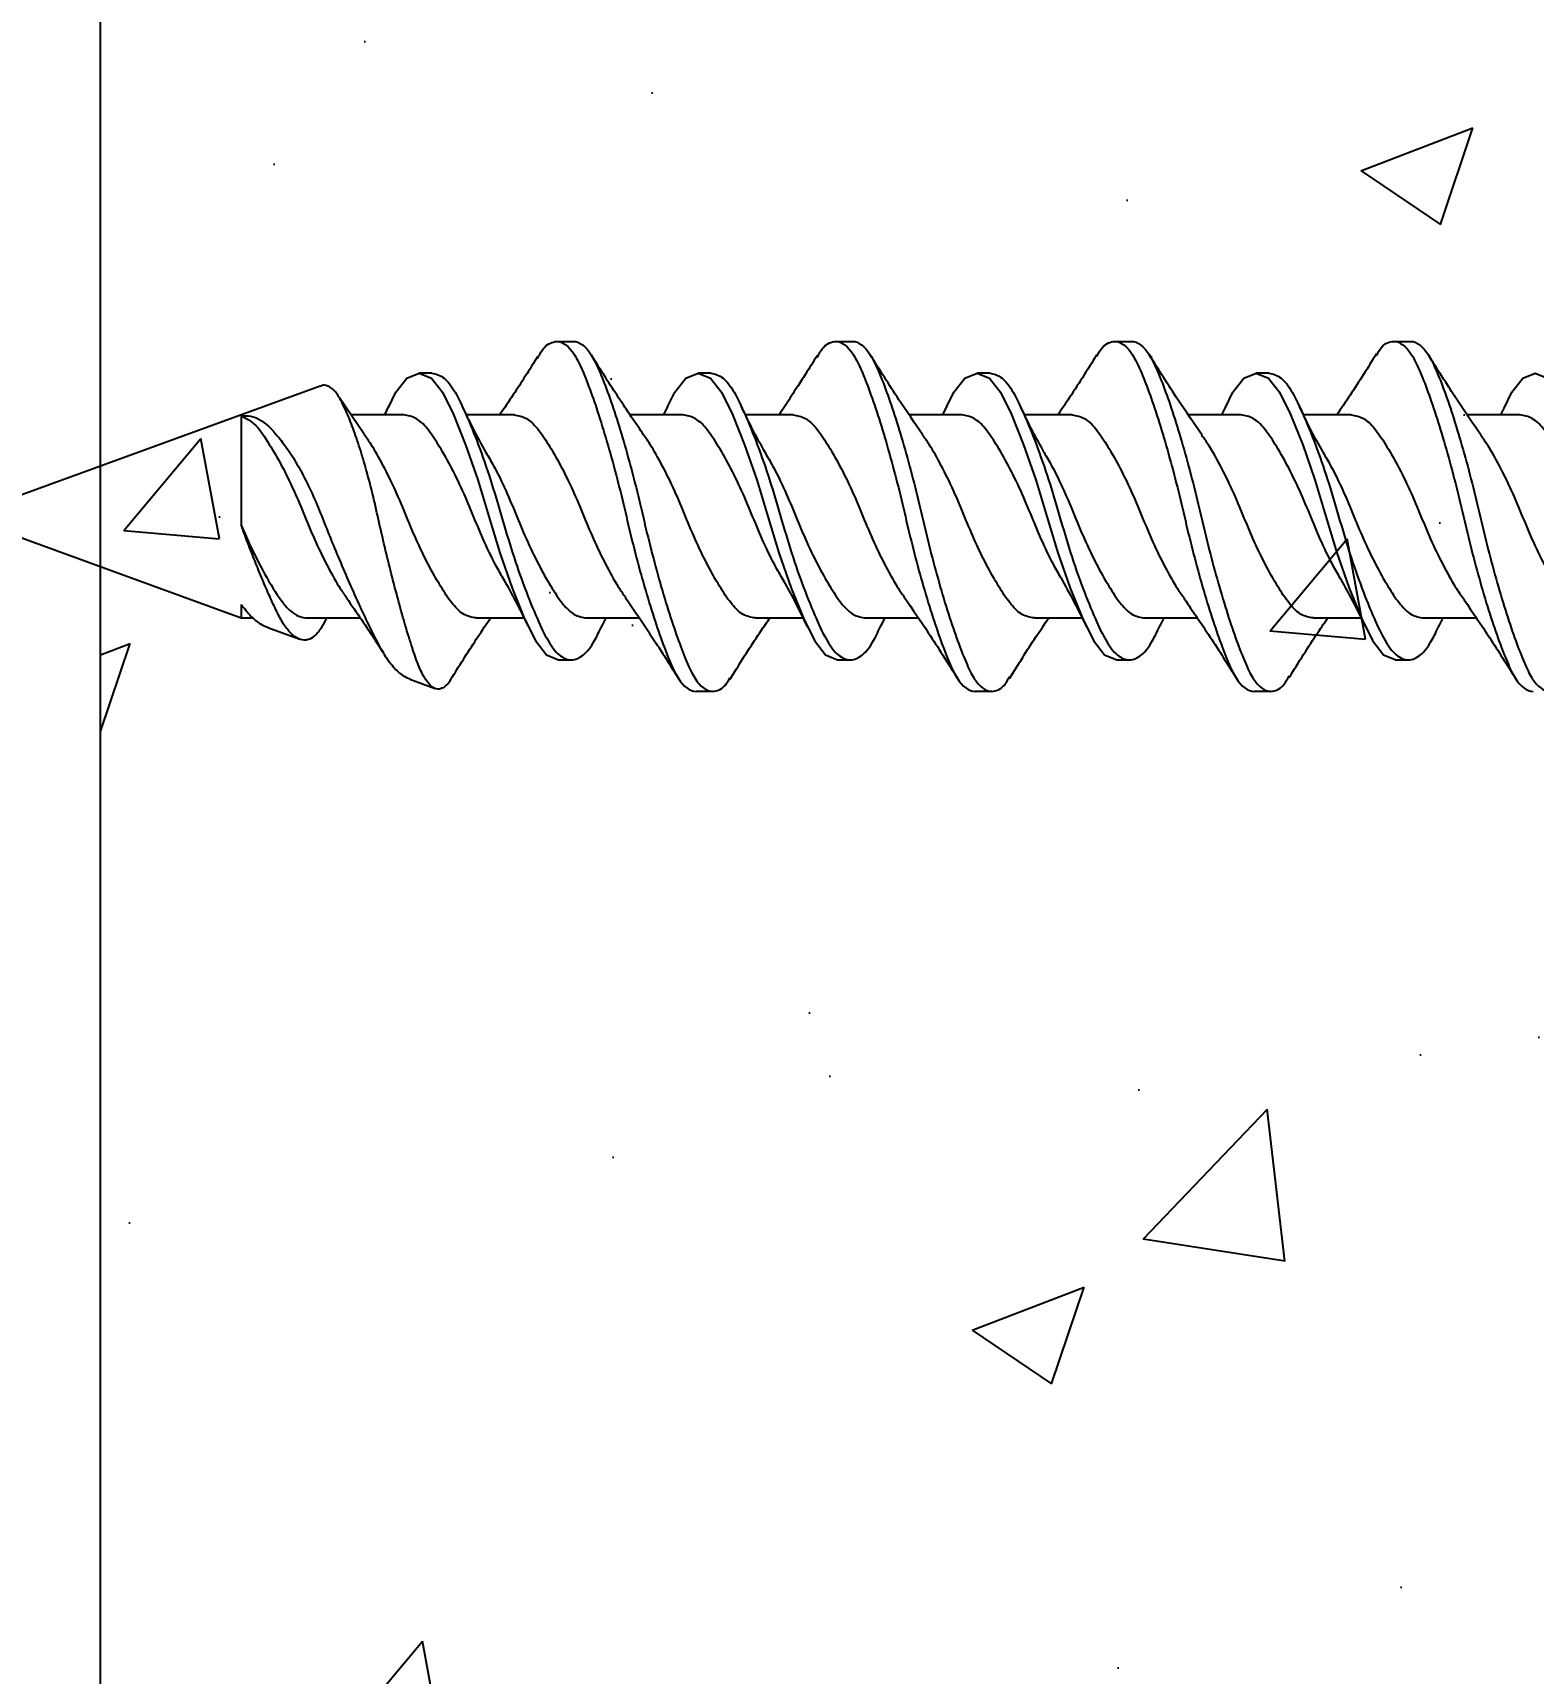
# Model space of a CAD drawing. Extents: x -5.7 to 6.1, y -1.2 to 8.2.
# Drawn here: x -2.643 to -2.052, y 4.171 to 4.817 of the extents above; entities that cross this region are included whole.
import ezdxf

# ---------------------------------------------------------------- set-up
doc = ezdxf.new("R2010")
doc.units = 0
doc.header["$LTSCALE"] = 0.5
doc.header["$MEASUREMENT"] = 0
doc.layers.get('Defpoints').update_dxf_attribs({"linetype": 'CONTINUOUS'})
doc.layers.add('Ceiling', color=42, linetype='CONTINUOUS')
doc.layers.add('Hardware', color=242, linetype='CONTINUOUS')
doc.layers.add('CUST DWG', color=60, linetype='CONTINUOUS', lineweight=20)
doc.styles.get("Standard").update_dxf_attribs({"font": 'arial.ttf'})
doc.dimstyles.new('LSAD_CustDims', dxfattribs={"dimtxt": 1, "dimasz": 1, "dimexe": 0.0625, "dimexo": 0.042969, "dimgap": 0.0625, "dimtad": 0, "dimtih": 1, "dimtoh": 1, "dimdec": 3, "dimzin": 0, "dimdsep": 46, "dimlunit": 4, "dimtxsty": 'Standard', "dimcen": 0.125, "dimclrd": 256, "dimclre": 256, "dimclrt": 256, "dimadec": 0, "dimazin": 0, "dimtfac": 1, "dimtdec": 3, "dimtix": 1, "dimtofl": 0, "dimtmove": 0, "dimatfit": 3, "dimfxl": 1, "dimfrac": 2, "dimtolj": 1, "dimtzin": 0, "dimarcsym": 0})

# ---------------------------------------------------------------- blocks, each defined once
blk = doc.blocks.new('*D1')
at = {"layer": 'CUST DWG', "lineweight": -2, "ltscale": 0.5, "transparency": 16777216}
for p, q in [((-2.71417, 4.62651), (-4.00444, 4.62651)), ((-3.94194, 4.37651), (-3.94194, 2.50502)), ((-3.94194, 0.25), (-3.94194, 2.12149)), ((-1.53297, 0), (-4.00444, 0))]:
    blk.add_line(p, q, dxfattribs=at)
at = {"layer": 'CUST DWG', "ltscale": 0.5, "transparency": 16777216}
for points in [[(-3.98361, 4.37651), (-3.90028, 4.37651), (-3.94194, 4.62651)], [(-3.98361, 0.25), (-3.90028, 0.25), (-3.94194, 0)]]:
    blk.add_solid(points, dxfattribs=at)
at = {"layer": 'Defpoints', "color": 0, "ltscale": 0.5, "transparency": 16777216}
for p in [(-3.94194, 4.62651), (-2.6712, 4.62651), (-1.49, 0)]:
    blk.add_point(p, dxfattribs=at)
at = {"layer": 'CUST DWG', "ltscale": 0.5, "transparency": 16777216, "insert": (-3.94194, 2.31325), "char_height": 0.25, "attachment_point": 5}
blk.add_mtext('\\A1;4 5/8"', dxfattribs=at)
blk = doc.blocks.new('*D2')
at = {"layer": 'CUST DWG', "lineweight": -2, "ltscale": 0.5, "transparency": 16777216}
for p, q in [((-2.71417, 6.62651), (-4.60879, 6.62651)), ((-4.54629, 6.37651), (-4.54629, 3.50502)), ((-4.54629, 0.25), (-4.54629, 3.12149)), ((-2.18297, 0), (-4.60879, 0))]:
    blk.add_line(p, q, dxfattribs=at)
at = {"layer": 'CUST DWG', "ltscale": 0.5, "transparency": 16777216}
for points in [[(-4.58796, 6.37651), (-4.50462, 6.37651), (-4.54629, 6.62651)], [(-4.58796, 0.25), (-4.50462, 0.25), (-4.54629, 0)]]:
    blk.add_solid(points, dxfattribs=at)
at = {"layer": 'Defpoints', "color": 0, "ltscale": 0.5, "transparency": 16777216}
for p in [(-4.54629, 6.62651), (-2.6712, 6.62651), (-2.14, 0)]:
    blk.add_point(p, dxfattribs=at)
at = {"layer": 'CUST DWG', "ltscale": 0.5, "transparency": 16777216, "insert": (-4.54629, 3.31325), "char_height": 0.25, "attachment_point": 5}
blk.add_mtext('\\A1;6 5/8"', dxfattribs=at)
blk = doc.blocks.new('*D3')
at = {"layer": 'CUST DWG', "lineweight": -2, "ltscale": 0.5, "transparency": 16777216}
for p, q in [((-1.54297, 7.62651), (-5.3105, 7.62651)), ((-5.248, 7.37651), (-5.248, 4.00497)), ((-5.248, 0.24991), (-5.248, 3.62145)), ((-1.53297, -0.00009), (-5.3105, -0.00009))]:
    blk.add_line(p, q, dxfattribs=at)
at = {"layer": 'CUST DWG', "ltscale": 0.5, "transparency": 16777216}
for points in [[(-5.28966, 7.37651), (-5.20633, 7.37651), (-5.248, 7.62651)], [(-5.28966, 0.24991), (-5.20633, 0.24991), (-5.248, -0.00009)]]:
    blk.add_solid(points, dxfattribs=at)
at = {"layer": 'Defpoints', "color": 0, "ltscale": 0.5, "transparency": 16777216}
for p in [(-5.248, 7.62651), (-1.5, 7.62651), (-1.49, -0.00009)]:
    blk.add_point(p, dxfattribs=at)
at = {"layer": 'CUST DWG', "ltscale": 0.5, "transparency": 16777216, "insert": (-5.248, 3.81321), "char_height": 0.25, "attachment_point": 5}
blk.add_mtext('\\A1;7 5/8"', dxfattribs=at)

msp = doc.modelspace()

# ---------------------------------------------------------------- hatches: boundary and pattern name
at = {"layer": 'Ceiling', "ltscale": 0.5, "transparency": 16777216}
h = msp.add_hatch(dxfattribs=at)
h.set_pattern_fill('AR-CONC', color=256, scale=0.063)
h.set_pattern_definition([(50, (2.2456, -9e-05), (0.451874, -0.039534), [0.04725, -0.51975]), (355, (2.2456, -9e-05), (-0.087413, 0.47388), [0.0378, -0.4158]), (100.4514, (2.28327, -0.0034), (0.36446, 0.434347), [0.040156, -0.44172]), (46.184, (2.2456, 0.1259), (0.672362, -0.104277), [0.070875, -0.779625]), (96.636, (2.30165, 0.1172), (0.588837, 0.613695), [0.060235, -0.66258]), (351.184, (2.2456, 0.1259), (0.588837, 0.613695), [0.0567, -0.6237]), (21, (2.3086, 0.0944), (0.376051, -0.25365), [0.04725, -0.51975]), (326, (2.3086, 0.0944), (0.153289, 0.456845), [0.0378, -0.4158]), (71.4514, (2.33995, 0.07327), (0.52934, 0.203195), [0.040156, -0.44172]), (37.5, (2.24562, -9e-05), (0.0076607, 0.209723), [0, -0.41076, 0, -0.4221, 0, -0.417375]), (7.5, (2.24562, -9e-05), (0.165734, 0.2484794), [0, -0.24066, 0, -0.40131, 0, -0.159075]), (327.5, (2.10513, -9e-05), (0.336308, -0.0142096), [0, -0.1575, 0, -0.4914, 0, -0.65205]), (317.5, (2.04213, -9e-05), (0.367407, 0.063066), [0, -0.20475, 0, -0.32634, 0, -0.46305])])
h.paths.add_polyline_path([(-1.49993, 8.24282), (-1.49993, -1.13252), (-2.61674, -1.19447), (-2.61674, 8.18088)])

# ---------------------------------------------------------------- linework, layer by layer
at = {"layer": 'Ceiling', "transparency": 16777216}
msp.add_lwpolyline([(-1.49993, 8.24282), (-1.49993, -1.13252), (-2.61674, -1.19447), (-2.61674, 8.18088)], close=True, dxfattribs=at)
at = {"layer": 'Hardware', "lineweight": 25, "transparency": 16777216}
for p, q in [((-2.437, 4.69551), (-2.4304, 4.69551)), ((-2.327, 4.69551), (-2.3204, 4.69551)), ((-2.217, 4.69551), (-2.2104, 4.69551)), ((-2.107, 4.69551), (-2.1004, 4.69551)), ((-2.4862, 4.68301), (-2.4912, 4.68301)), ((-2.3762, 4.68301), (-2.3812, 4.68301)), ((-2.2662, 4.68301), (-2.2712, 4.68301)), ((-2.1562, 4.68301), (-2.1612, 4.68301)), ((-2.53024, 4.67781), (-2.6712, 4.62651)), ((-2.51282, 4.65893), (-2.52255, 4.67326)), ((-2.5032, 4.66992), (-2.50489, 4.66651)), ((-2.39322, 4.66988), (-2.3949, 4.66651)), ((-2.28313, 4.67006), (-2.28488, 4.66651)), ((-2.1732, 4.66992), (-2.17489, 4.66651)), ((-2.06334, 4.66964), (-2.06489, 4.66651)), ((-2.5613, 4.66615), (-2.5613, 4.62308)), ((-2.49721, 4.66651), (-2.51797, 4.66651)), ((-2.45374, 4.66651), (-2.47252, 4.66651)), ((-2.38721, 4.66651), (-2.40796, 4.66651)), ((-2.34374, 4.66651), (-2.36251, 4.66651)), ((-2.27721, 4.66651), (-2.29797, 4.66651)), ((-2.23374, 4.66651), (-2.25252, 4.66651)), ((-2.16721, 4.66651), (-2.18797, 4.66651)), ((-2.12374, 4.66651), (-2.14251, 4.66651)), ((-2.05721, 4.66651), (-2.07804, 4.66651)), ((-2.6712, 4.62651), (-2.5613, 4.58651)), ((-2.5613, 4.59178), (-2.5613, 4.58651)), ((-2.5613, 4.58651), (-2.55658, 4.58651)), ((-2.53519, 4.58651), (-2.51447, 4.58651)), ((-2.46866, 4.58651), (-2.44989, 4.58651)), ((-2.42519, 4.58651), (-2.40435, 4.58651)), ((-2.41919, 4.58311), (-2.4175, 4.58651)), ((-2.35866, 4.58651), (-2.3399, 4.58651)), ((-2.31519, 4.58651), (-2.29443, 4.58651)), ((-2.30915, 4.58321), (-2.30751, 4.58651)), ((-2.24866, 4.58651), (-2.22988, 4.58651)), ((-2.20519, 4.58651), (-2.18444, 4.58651)), ((-2.19904, 4.58342), (-2.19751, 4.58651)), ((-2.13866, 4.58651), (-2.1199, 4.58651)), ((-2.09519, 4.58651), (-2.07444, 4.58651)), ((-2.08921, 4.58307), (-2.08752, 4.58651)), ((-2.55087, 4.58271), (-2.53827, 4.57813)), ((-2.4362, 4.57001), (-2.4312, 4.57001)), ((-2.3262, 4.57001), (-2.3212, 4.57001)), ((-2.2162, 4.57001), (-2.2112, 4.57001)), ((-2.1062, 4.57001), (-2.1012, 4.57001)), ((-2.49484, 4.56232), (-2.48481, 4.55867)), ((-2.3754, 4.55751), (-2.382, 4.55751)), ((-2.2654, 4.55751), (-2.272, 4.55751)), ((-2.1554, 4.55751), (-2.162, 4.55751))]:
    msp.add_line(p, q, dxfattribs=at)
at = {"layer": 'Hardware', "lineweight": 25, "transparency": 16777216, "flags": 128}
for points in [[(-2.50331, 4.66946), (-2.50037, 4.67544), (-2.49603, 4.68101), (-2.4912, 4.68301), (-2.48637, 4.68101), (-2.48203, 4.67544), (-2.47769, 4.66664), (-2.47287, 4.65476), (-2.46804, 4.64088), (-2.4637, 4.62651), (-2.45936, 4.61213), (-2.45453, 4.59826), (-2.44971, 4.58637), (-2.44537, 4.57758), (-2.44103, 4.572), (-2.4362, 4.57001), (-2.4362, 4.57001)], [(-2.39334, 4.66941), (-2.39037, 4.67544), (-2.38603, 4.68101), (-2.3812, 4.68301), (-2.37637, 4.68101), (-2.37203, 4.67544), (-2.36769, 4.66664), (-2.36287, 4.65476), (-2.35804, 4.64088), (-2.3537, 4.62651), (-2.34936, 4.61213), (-2.34453, 4.59826), (-2.33971, 4.58637), (-2.33537, 4.57758), (-2.33103, 4.572), (-2.3262, 4.57001), (-2.3262, 4.57001)], [(-2.28325, 4.66959), (-2.28037, 4.67544), (-2.27603, 4.68101), (-2.2712, 4.68301), (-2.26637, 4.68101), (-2.26203, 4.67544), (-2.25769, 4.66664), (-2.25287, 4.65476), (-2.24804, 4.64088), (-2.2437, 4.62651), (-2.23936, 4.61213), (-2.23453, 4.59826), (-2.22971, 4.58637), (-2.22537, 4.57758), (-2.22103, 4.572), (-2.2162, 4.57001), (-2.2162, 4.57001)], [(-2.17332, 4.66946), (-2.17037, 4.67544), (-2.16603, 4.68101), (-2.1612, 4.68301), (-2.15637, 4.68101), (-2.15203, 4.67544), (-2.14769, 4.66664), (-2.14287, 4.65476), (-2.13804, 4.64088), (-2.1337, 4.62651), (-2.12936, 4.61213), (-2.12453, 4.59826), (-2.11971, 4.58637), (-2.11537, 4.57758), (-2.11103, 4.572), (-2.1062, 4.57001), (-2.1062, 4.57001)], [(-2.06344, 4.66921), (-2.06037, 4.67544), (-2.05603, 4.68101), (-2.0512, 4.68301), (-2.04637, 4.68101), (-2.04203, 4.67544), (-2.03769, 4.66664), (-2.03287, 4.65476), (-2.02804, 4.64088), (-2.0237, 4.62651), (-2.01936, 4.61213), (-2.01453, 4.59826), (-2.00971, 4.58637), (-2.00537, 4.57758), (-2.00103, 4.572), (-1.9962, 4.57001), (-1.9962, 4.57001)]]:
    msp.add_lwpolyline(points, dxfattribs=at)
at = {"layer": 'Hardware', "lineweight": 25, "transparency": 16777216}
for points, knots in [([(-2.44447, 4.68893), (-2.4436, 4.69048), (-2.44124, 4.69467), (-2.43864, 4.69518), (-2.437, 4.69551)], [0, 0, 0, 0, 0.369289, 1, 1, 1, 1]), ([(-2.437, 4.69551), (-2.43454, 4.69551), (-2.4321, 4.69358), (-2.42883, 4.68843), (-2.42786, 4.6864), (-2.42577, 4.68155), (-2.42466, 4.67872), (-2.42116, 4.66913), (-2.41864, 4.66124), (-2.4138, 4.64422), (-2.41148, 4.63513), (-2.40752, 4.61788), (-2.4052, 4.6088), (-2.40036, 4.59177), (-2.39784, 4.58389), (-2.39434, 4.5743), (-2.39323, 4.57147), (-2.39114, 4.56662), (-2.39017, 4.56458), (-2.38691, 4.55943), (-2.38446, 4.55751), (-2.382, 4.55751)], [0, 0, 0, 0, 0.125, 0.125, 0.1875, 0.1875, 0.25, 0.25, 0.375, 0.375, 0.5, 0.5, 0.625, 0.625, 0.75, 0.75, 0.8125, 0.8125, 0.875, 0.875, 1, 1, 1, 1]), ([(-2.4304, 4.69551), (-2.42794, 4.69551), (-2.4255, 4.69358), (-2.42223, 4.68843), (-2.42126, 4.6864), (-2.41917, 4.68155), (-2.41806, 4.67872), (-2.41456, 4.66913), (-2.41204, 4.66124), (-2.4072, 4.64422), (-2.40488, 4.63513), (-2.40092, 4.61788), (-2.3986, 4.6088), (-2.39376, 4.59177), (-2.39124, 4.58389), (-2.38774, 4.5743), (-2.38663, 4.57147), (-2.38454, 4.56662), (-2.38357, 4.56458), (-2.38031, 4.55943), (-2.37786, 4.55751), (-2.3754, 4.55751)], [0, 0, 0, 0, 0.125, 0.125, 0.1875, 0.1875, 0.25, 0.25, 0.375, 0.375, 0.5, 0.5, 0.625, 0.625, 0.75, 0.75, 0.8125, 0.8125, 0.875, 0.875, 1, 1, 1, 1]), ([(-2.33422, 4.68932), (-2.33343, 4.69071), (-2.33116, 4.69474), (-2.32864, 4.6952), (-2.327, 4.69551)], [0, 0, 0, 0, 0.346673, 1, 1, 1, 1]), ([(-2.327, 4.69551), (-2.32454, 4.69551), (-2.3221, 4.69358), (-2.31883, 4.68843), (-2.31786, 4.6864), (-2.31577, 4.68155), (-2.31466, 4.67872), (-2.31116, 4.66913), (-2.30864, 4.66124), (-2.3038, 4.64422), (-2.30148, 4.63513), (-2.29752, 4.61788), (-2.2952, 4.6088), (-2.29036, 4.59177), (-2.28784, 4.58389), (-2.28434, 4.5743), (-2.28323, 4.57147), (-2.28114, 4.56662), (-2.28017, 4.56458), (-2.27691, 4.55943), (-2.27446, 4.55751), (-2.272, 4.55751)], [0, 0, 0, 0, 0.125, 0.125, 0.1875, 0.1875, 0.25, 0.25, 0.375, 0.375, 0.5, 0.5, 0.625, 0.625, 0.75, 0.75, 0.8125, 0.8125, 0.875, 0.875, 1, 1, 1, 1]), ([(-2.3204, 4.69551), (-2.31794, 4.69551), (-2.3155, 4.69358), (-2.31223, 4.68843), (-2.31126, 4.6864), (-2.30917, 4.68155), (-2.30806, 4.67872), (-2.30456, 4.66913), (-2.30204, 4.66124), (-2.2972, 4.64422), (-2.29488, 4.63513), (-2.29092, 4.61788), (-2.2886, 4.6088), (-2.28376, 4.59177), (-2.28124, 4.58389), (-2.27774, 4.5743), (-2.27663, 4.57147), (-2.27454, 4.56662), (-2.27357, 4.56458), (-2.27031, 4.55943), (-2.26786, 4.55751), (-2.2654, 4.55751)], [0, 0, 0, 0, 0.125, 0.125, 0.1875, 0.1875, 0.25, 0.25, 0.375, 0.375, 0.5, 0.5, 0.625, 0.625, 0.75, 0.75, 0.8125, 0.8125, 0.875, 0.875, 1, 1, 1, 1]), ([(-2.22407, 4.68955), (-2.22333, 4.69086), (-2.2211, 4.69477), (-2.21864, 4.69521), (-2.217, 4.69551)], [0, 0, 0, 0, 0.332011, 1, 1, 1, 1]), ([(-2.217, 4.69551), (-2.21454, 4.69551), (-2.2121, 4.69358), (-2.20883, 4.68843), (-2.20786, 4.6864), (-2.20577, 4.68155), (-2.20466, 4.67872), (-2.20116, 4.66913), (-2.19864, 4.66124), (-2.1938, 4.64422), (-2.19148, 4.63513), (-2.18752, 4.61788), (-2.1852, 4.6088), (-2.18036, 4.59177), (-2.17784, 4.58389), (-2.17434, 4.5743), (-2.17323, 4.57147), (-2.17114, 4.56662), (-2.17017, 4.56458), (-2.16691, 4.55943), (-2.16446, 4.55751), (-2.162, 4.55751)], [0, 0, 0, 0, 0.125, 0.125, 0.1875, 0.1875, 0.25, 0.25, 0.375, 0.375, 0.5, 0.5, 0.625, 0.625, 0.75, 0.75, 0.8125, 0.8125, 0.875, 0.875, 1, 1, 1, 1]), ([(-2.2104, 4.69551), (-2.20794, 4.69551), (-2.2055, 4.69358), (-2.20223, 4.68843), (-2.20126, 4.6864), (-2.19917, 4.68155), (-2.19806, 4.67872), (-2.19456, 4.66913), (-2.19204, 4.66124), (-2.1872, 4.64422), (-2.18488, 4.63513), (-2.18092, 4.61788), (-2.1786, 4.6088), (-2.17376, 4.59177), (-2.17124, 4.58389), (-2.16774, 4.5743), (-2.16663, 4.57147), (-2.16454, 4.56662), (-2.16357, 4.56458), (-2.16031, 4.55943), (-2.15786, 4.55751), (-2.1554, 4.55751)], [0, 0, 0, 0, 0.125, 0.125, 0.1875, 0.1875, 0.25, 0.25, 0.375, 0.375, 0.5, 0.5, 0.625, 0.625, 0.75, 0.75, 0.8125, 0.8125, 0.875, 0.875, 1, 1, 1, 1]), ([(-2.11377, 4.69002), (-2.11313, 4.69114), (-2.111, 4.69485), (-2.10864, 4.69524), (-2.107, 4.69551)], [0, 0, 0, 0, 0.301433, 1, 1, 1, 1]), ([(-2.107, 4.69551), (-2.10454, 4.69551), (-2.1021, 4.69358), (-2.09883, 4.68843), (-2.09786, 4.6864), (-2.09577, 4.68155), (-2.09466, 4.67872), (-2.09116, 4.66913), (-2.08864, 4.66124), (-2.0838, 4.64422), (-2.08148, 4.63513), (-2.07752, 4.61788), (-2.0752, 4.6088), (-2.07036, 4.59177), (-2.06784, 4.58389), (-2.06434, 4.5743), (-2.06323, 4.57147), (-2.06114, 4.56662), (-2.06017, 4.56458), (-2.05691, 4.55943), (-2.05446, 4.55751), (-2.052, 4.55751)], [0, 0, 0, 0, 0.125, 0.125, 0.1875, 0.1875, 0.25, 0.25, 0.375, 0.375, 0.5, 0.5, 0.625, 0.625, 0.75, 0.75, 0.8125, 0.8125, 0.875, 0.875, 1, 1, 1, 1]), ([(-2.1004, 4.69551), (-2.09794, 4.69551), (-2.0955, 4.69358), (-2.09223, 4.68843), (-2.09126, 4.6864), (-2.08917, 4.68155), (-2.08806, 4.67872), (-2.08456, 4.66913), (-2.08204, 4.66124), (-2.0772, 4.64422), (-2.07488, 4.63513), (-2.07092, 4.61788), (-2.0686, 4.6088), (-2.06376, 4.59177), (-2.06124, 4.58389), (-2.05774, 4.5743), (-2.05663, 4.57147), (-2.05454, 4.56662), (-2.05357, 4.56458), (-2.05031, 4.55943), (-2.04786, 4.55751), (-2.0454, 4.55751)], [0, 0, 0, 0, 0.125, 0.125, 0.1875, 0.1875, 0.25, 0.25, 0.375, 0.375, 0.5, 0.5, 0.625, 0.625, 0.75, 0.75, 0.8125, 0.8125, 0.875, 0.875, 1, 1, 1, 1]), ([(-2.44448, 4.68951), (-2.44765, 4.68441), (-2.45253, 4.67659), (-2.45766, 4.66912), (-2.45945, 4.66651)], [0, 0, 0, 0, 0.65096, 1, 1, 1, 1]), ([(-2.4031, 4.65932), (-2.40648, 4.66425), (-2.41333, 4.67424), (-2.41994, 4.68477), (-2.42329, 4.69011)], [0, 0, 0, 0, 0.493106, 1, 1, 1, 1]), ([(-2.33423, 4.68992), (-2.33578, 4.68746), (-2.33843, 4.68325), (-2.3418, 4.67798), (-2.34499, 4.67307), (-2.34734, 4.66941), (-2.34905, 4.66694), (-2.34935, 4.66651)], [0, 0, 0, 0, 0.312247, 0.534973, 0.674785, 0.942751, 1, 1, 1, 1]), ([(-2.29272, 4.65878), (-2.29585, 4.66333), (-2.30293, 4.67361), (-2.30964, 4.6843), (-2.31338, 4.69025)], [0, 0, 0, 0, 0.442558, 1, 1, 1, 1]), ([(-2.22407, 4.69017), (-2.22783, 4.68414), (-2.23283, 4.67612), (-2.23811, 4.66842), (-2.23943, 4.66651)], [0, 0, 0, 0, 0.7508232, 1, 1, 1, 1]), ([(-2.18254, 4.65852), (-2.18571, 4.66312), (-2.19282, 4.67343), (-2.19953, 4.68412), (-2.20325, 4.69005)], [0, 0, 0, 0, 0.445772, 1, 1, 1, 1]), ([(-2.11377, 4.69063), (-2.1172, 4.68514), (-2.12233, 4.67695), (-2.12768, 4.6691), (-2.12945, 4.66651)], [0, 0, 0, 0, 0.670027, 1, 1, 1, 1]), ([(-2.07247, 4.65844), (-2.07467, 4.66157), (-2.07829, 4.66674), (-2.08247, 4.67316), (-2.08565, 4.67806), (-2.08901, 4.6833), (-2.09165, 4.6875), (-2.0932, 4.68996)], [0, 0, 0, 0, 0.306129, 0.50394, 0.60634, 0.770095, 1, 1, 1, 1]), ([(-2.4862, 4.68301), (-2.48457, 4.68262), (-2.48136, 4.68187), (-2.47703, 4.67594), (-2.4727, 4.66696), (-2.46787, 4.65509), (-2.46303, 4.64126), (-2.4587, 4.62651), (-2.45437, 4.61175), (-2.44953, 4.59792), (-2.4447, 4.58607), (-2.44037, 4.57703), (-2.43604, 4.57132), (-2.4312, 4.56932), (-2.42636, 4.57138), (-2.4225, 4.57622), (-2.42006, 4.58146), (-2.41906, 4.58359)], [0, 0, 0, 0, 0.069562, 0.136334, 0.203106, 0.272667, 0.342229, 0.409001, 0.475773, 0.545334, 0.614896, 0.681668, 0.74844, 0.818002, 0.887563, 0.954335, 1, 1, 1, 1]), ([(-2.3762, 4.68301), (-2.37457, 4.68262), (-2.37136, 4.68187), (-2.36703, 4.67594), (-2.3627, 4.66696), (-2.35787, 4.65509), (-2.35303, 4.64126), (-2.3487, 4.62651), (-2.34437, 4.61175), (-2.33953, 4.59792), (-2.3347, 4.58607), (-2.33037, 4.57703), (-2.32604, 4.57132), (-2.3212, 4.56932), (-2.31636, 4.57138), (-2.31249, 4.57624), (-2.31004, 4.58151), (-2.30903, 4.58366)], [0, 0, 0, 0, 0.069527, 0.136265, 0.203003, 0.27253, 0.342057, 0.408795, 0.475534, 0.54506, 0.614587, 0.681325, 0.748064, 0.81759, 0.887117, 0.953855, 1, 1, 1, 1]), ([(-2.2662, 4.68301), (-2.26457, 4.68262), (-2.26136, 4.68187), (-2.25703, 4.67594), (-2.2527, 4.66696), (-2.24787, 4.65509), (-2.24303, 4.64126), (-2.2387, 4.62651), (-2.23437, 4.61175), (-2.22953, 4.59792), (-2.2247, 4.58607), (-2.22037, 4.57703), (-2.21604, 4.57132), (-2.2112, 4.56932), (-2.20636, 4.57138), (-2.20246, 4.57628), (-2.19998, 4.58162), (-2.19894, 4.58384)], [0, 0, 0, 0, 0.0694296, 0.1360749, 0.2027201, 0.2721497, 0.3415794, 0.4082246, 0.4748698, 0.5442995, 0.6137291, 0.6803744, 0.7470196, 0.8164492, 0.8858788, 0.952524, 1, 1, 1, 1]), ([(-2.1562, 4.68301), (-2.15457, 4.68262), (-2.15136, 4.68187), (-2.14703, 4.67594), (-2.1427, 4.66696), (-2.13787, 4.65509), (-2.13303, 4.64126), (-2.1287, 4.62651), (-2.12437, 4.61175), (-2.11953, 4.59792), (-2.1147, 4.58607), (-2.11037, 4.57703), (-2.10604, 4.57132), (-2.1012, 4.56932), (-2.09636, 4.57138), (-2.09251, 4.57621), (-2.09008, 4.58143), (-2.08909, 4.58354)], [0, 0, 0, 0, 0.069592, 0.136392, 0.203193, 0.272785, 0.342376, 0.409177, 0.475978, 0.54557, 0.615161, 0.681962, 0.748763, 0.818355, 0.887946, 0.954747, 1, 1, 1, 1]), ([(-2.48162, 4.55899), (-2.48237, 4.55869), (-2.48387, 4.5581), (-2.48628, 4.55927), (-2.48879, 4.56218), (-2.4913, 4.56711), (-2.49365, 4.57387), (-2.49621, 4.58205), (-2.49885, 4.59137), (-2.50147, 4.60126), (-2.5041, 4.61182), (-2.50662, 4.62256), (-2.50899, 4.63342), (-2.51157, 4.64346), (-2.51424, 4.65259), (-2.51686, 4.66042), (-2.5195, 4.66715), (-2.52201, 4.67245), (-2.52442, 4.6763), (-2.52705, 4.67803), (-2.52901, 4.67842), (-2.53004, 4.67781), (-2.5302, 4.67771)], [0, 0, 0, 0, 0.050557, 0.102268, 0.158947, 0.21727, 0.273887, 0.33239, 0.385319, 0.439814, 0.492271, 0.54625, 0.598662, 0.652856, 0.701406, 0.751379, 0.799688, 0.8494, 0.897639, 0.947568, 0.991694, 1, 1, 1, 1]), ([(-2.46471, 4.65164), (-2.46651, 4.65487), (-2.46979, 4.66075), (-2.47288, 4.66717), (-2.47427, 4.67006)], [0, 0, 0, 0, 0.55059, 1, 1, 1, 1]), ([(-2.35469, 4.65161), (-2.35621, 4.65432), (-2.35945, 4.66009), (-2.36252, 4.66645), (-2.36415, 4.66982)], [0, 0, 0, 0, 0.470519, 1, 1, 1, 1]), ([(-2.24472, 4.65166), (-2.24629, 4.65446), (-2.24948, 4.66015), (-2.25248, 4.66636), (-2.254, 4.66951)], [0, 0, 0, 0, 0.49337, 1, 1, 1, 1]), ([(-2.13469, 4.65161), (-2.13612, 4.65416), (-2.1394, 4.65998), (-2.14242, 4.66624), (-2.14412, 4.66976)], [0, 0, 0, 0, 0.438002, 1, 1, 1, 1]), ([(-2.5613, 4.66615), (-2.56004, 4.6662), (-2.55748, 4.6663), (-2.55274, 4.66433), (-2.54806, 4.65974), (-2.5429, 4.65299), (-2.53881, 4.64642), (-2.53478, 4.63873), (-2.53103, 4.63034), (-2.52764, 4.62151), (-2.52397, 4.61258), (-2.52009, 4.6034), (-2.51606, 4.59428), (-2.51208, 4.58567), (-2.50833, 4.57812), (-2.50496, 4.57186), (-2.50135, 4.56699), (-2.4979, 4.56366), (-2.4957, 4.56284), (-2.49478, 4.56249)], [0, 0, 0, 0, 0.045273, 0.091772, 0.185731, 0.239233, 0.294165, 0.34972, 0.407001, 0.46049, 0.515206, 0.575059, 0.636502, 0.698843, 0.763074, 0.823889, 0.886185, 0.952417, 1, 1, 1, 1]), ([(-2.5613, 4.66615), (-2.55937, 4.66517), (-2.55556, 4.66323), (-2.55063, 4.65572), (-2.54541, 4.64675), (-2.54059, 4.63698), (-2.53624, 4.62651), (-2.5319, 4.61601), (-2.52708, 4.60633), (-2.52288, 4.59883), (-2.52054, 4.59559), (-2.51969, 4.59443)], [0, 0, 0, 0, 0.1372346, 0.2708491, 0.3835062, 0.4961632, 0.6037387, 0.7113142, 0.8239713, 0.9366283, 1, 1, 1, 1]), ([(-2.45752, 4.60124), (-2.45852, 4.60294), (-2.46113, 4.60737), (-2.46537, 4.61607), (-2.4697, 4.6265), (-2.47405, 4.63699), (-2.47887, 4.64674), (-2.4837, 4.65512), (-2.48804, 4.66151), (-2.49238, 4.66571), (-2.49557, 4.66624), (-2.49721, 4.66651)], [0, 0, 0, 0, 0.0741027, 0.1925104, 0.3055771, 0.4186438, 0.5370514, 0.655459, 0.7685257, 0.8815924, 1, 1, 1, 1]), ([(-2.45374, 4.66651), (-2.45211, 4.66624), (-2.44892, 4.66571), (-2.44458, 4.66151), (-2.44023, 4.65512), (-2.43541, 4.64674), (-2.43059, 4.63698), (-2.42624, 4.62651), (-2.4219, 4.61601), (-2.41708, 4.60634), (-2.41292, 4.5989), (-2.41062, 4.59572), (-2.40982, 4.59461)], [0, 0, 0, 0, 0.106903, 0.208984, 0.311065, 0.417968, 0.524871, 0.626952, 0.729033, 0.835936, 0.942839, 1, 1, 1, 1]), ([(-2.34727, 4.6008), (-2.34835, 4.60265), (-2.35104, 4.6072), (-2.35537, 4.61607), (-2.3597, 4.6265), (-2.36405, 4.63699), (-2.36887, 4.64674), (-2.3737, 4.65512), (-2.37804, 4.66151), (-2.38238, 4.66571), (-2.38557, 4.66624), (-2.38721, 4.66651)], [0, 0, 0, 0, 0.0797659, 0.1974494, 0.3098245, 0.4221996, 0.539883, 0.6575664, 0.7699415, 0.8823166, 1, 1, 1, 1]), ([(-2.34374, 4.66651), (-2.34211, 4.66624), (-2.33892, 4.66571), (-2.33458, 4.66151), (-2.33023, 4.65512), (-2.32541, 4.64674), (-2.32059, 4.63698), (-2.31624, 4.62651), (-2.3119, 4.61601), (-2.30708, 4.60634), (-2.30291, 4.59889), (-2.30061, 4.5957), (-2.2998, 4.59458)], [0, 0, 0, 0, 0.1068526, 0.2088855, 0.3109183, 0.4177709, 0.5246235, 0.6266564, 0.7286892, 0.8355419, 0.9423945, 1, 1, 1, 1]), ([(-2.23759, 4.60136), (-2.23857, 4.60302), (-2.24115, 4.60741), (-2.24537, 4.61607), (-2.2497, 4.6265), (-2.25405, 4.63699), (-2.25887, 4.64674), (-2.2637, 4.65512), (-2.26804, 4.66151), (-2.27238, 4.66571), (-2.27557, 4.66624), (-2.27721, 4.66651)], [0, 0, 0, 0, 0.07257, 0.191173, 0.304427, 0.417681, 0.536285, 0.654888, 0.768142, 0.881396, 1, 1, 1, 1]), ([(-2.23374, 4.66651), (-2.23211, 4.66624), (-2.22892, 4.66571), (-2.22458, 4.66151), (-2.22023, 4.65512), (-2.21541, 4.64674), (-2.21059, 4.63698), (-2.20624, 4.62651), (-2.2019, 4.61601), (-2.19708, 4.60633), (-2.19282, 4.59873), (-2.19043, 4.59543), (-2.18953, 4.5942)], [0, 0, 0, 0, 0.10619, 0.207591, 0.308991, 0.415181, 0.521372, 0.622772, 0.724173, 0.830363, 0.936553, 1, 1, 1, 1]), ([(-2.12757, 4.60133), (-2.12856, 4.60301), (-2.13115, 4.6074), (-2.13537, 4.61607), (-2.1397, 4.6265), (-2.14405, 4.63699), (-2.14887, 4.64674), (-2.1537, 4.65512), (-2.15804, 4.66151), (-2.16238, 4.66571), (-2.16557, 4.66624), (-2.16721, 4.66651)], [0, 0, 0, 0, 0.072927, 0.191485, 0.304695, 0.417905, 0.536463, 0.655021, 0.768232, 0.881442, 1, 1, 1, 1]), ([(-2.12374, 4.66651), (-2.12211, 4.66624), (-2.11892, 4.66571), (-2.11458, 4.66151), (-2.11023, 4.65512), (-2.10541, 4.64674), (-2.10059, 4.63699), (-2.09624, 4.62651), (-2.0919, 4.61602), (-2.08708, 4.60632), (-2.08268, 4.5985), (-2.08016, 4.59504), (-2.07914, 4.59363)], [0, 0, 0, 0, 0.105213, 0.20568, 0.306148, 0.411361, 0.516574, 0.617041, 0.717508, 0.822722, 0.927935, 1, 1, 1, 1]), ([(-2.01752, 4.60124), (-2.01852, 4.60294), (-2.02113, 4.60737), (-2.02537, 4.61607), (-2.0297, 4.6265), (-2.03405, 4.63699), (-2.03887, 4.64674), (-2.0437, 4.65512), (-2.04804, 4.66151), (-2.05238, 4.66571), (-2.05557, 4.66624), (-2.05721, 4.66651)], [0, 0, 0, 0, 0.07417, 0.192569, 0.305628, 0.418686, 0.537085, 0.655484, 0.768542, 0.881601, 1, 1, 1, 1]), ([(-2.46866, 4.58651), (-2.47029, 4.58678), (-2.47348, 4.5873), (-2.47782, 4.59151), (-2.48217, 4.59789), (-2.48699, 4.60627), (-2.49181, 4.61603), (-2.49616, 4.6265), (-2.5005, 4.637), (-2.50532, 4.64668), (-2.50959, 4.6543), (-2.51199, 4.65761), (-2.5129, 4.65886)], [0, 0, 0, 0, 0.1061094, 0.2074327, 0.3087559, 0.4148653, 0.5209747, 0.622298, 0.7236212, 0.8297307, 0.9358401, 1, 1, 1, 1]), ([(-2.35866, 4.58651), (-2.36029, 4.58678), (-2.36348, 4.5873), (-2.36782, 4.59151), (-2.37217, 4.59789), (-2.37699, 4.60627), (-2.38181, 4.61603), (-2.38616, 4.6265), (-2.3905, 4.637), (-2.39532, 4.64669), (-2.39969, 4.65447), (-2.40219, 4.6579), (-2.40319, 4.65928)], [0, 0, 0, 0, 0.105395, 0.206035, 0.306676, 0.412071, 0.517465, 0.618106, 0.718747, 0.824142, 0.929536, 1, 1, 1, 1]), ([(-2.24866, 4.58651), (-2.25029, 4.58678), (-2.25348, 4.5873), (-2.25782, 4.59151), (-2.26217, 4.59789), (-2.26699, 4.60627), (-2.27181, 4.61603), (-2.27616, 4.6265), (-2.2805, 4.637), (-2.28532, 4.64668), (-2.28956, 4.65425), (-2.29194, 4.65753), (-2.29281, 4.65874)], [0, 0, 0, 0, 0.106322, 0.207847, 0.309373, 0.415695, 0.522016, 0.623542, 0.725068, 0.831389, 0.937711, 1, 1, 1, 1]), ([(-2.13866, 4.58651), (-2.14029, 4.58678), (-2.14348, 4.5873), (-2.14782, 4.59151), (-2.15217, 4.59789), (-2.15699, 4.60627), (-2.16181, 4.61603), (-2.16616, 4.6265), (-2.1705, 4.637), (-2.17532, 4.64668), (-2.1795, 4.65415), (-2.18181, 4.65735), (-2.18263, 4.65848)], [0, 0, 0, 0, 0.106772, 0.208728, 0.310683, 0.417455, 0.524227, 0.626183, 0.728139, 0.83491, 0.941682, 1, 1, 1, 1]), ([(-2.02866, 4.58651), (-2.03029, 4.58678), (-2.03348, 4.5873), (-2.03782, 4.59151), (-2.04217, 4.59789), (-2.04699, 4.60627), (-2.05181, 4.61603), (-2.05616, 4.6265), (-2.0605, 4.637), (-2.06532, 4.64668), (-2.06946, 4.65408), (-2.07174, 4.65724), (-2.07252, 4.65832)], [0, 0, 0, 0, 0.10705, 0.209271, 0.311492, 0.418542, 0.525591, 0.627813, 0.730034, 0.837083, 0.944133, 1, 1, 1, 1]), ([(-2.46485, 4.65172), (-2.46386, 4.65004), (-2.46126, 4.64563), (-2.45703, 4.63694), (-2.4527, 4.62652), (-2.44835, 4.61602), (-2.44353, 4.60628), (-2.4387, 4.59789), (-2.43436, 4.59151), (-2.43002, 4.5873), (-2.42683, 4.58678), (-2.42519, 4.58651)], [0, 0, 0, 0, 0.073483, 0.19197, 0.305112, 0.418254, 0.536741, 0.655228, 0.768371, 0.881513, 1, 1, 1, 1]), ([(-2.35483, 4.65168), (-2.35384, 4.65), (-2.35125, 4.64561), (-2.34703, 4.63694), (-2.3427, 4.62652), (-2.33835, 4.61602), (-2.33353, 4.60628), (-2.3287, 4.59789), (-2.32436, 4.59151), (-2.32002, 4.5873), (-2.31683, 4.58678), (-2.31519, 4.58651)], [0, 0, 0, 0, 0.072841, 0.19141, 0.30463, 0.417851, 0.53642, 0.654989, 0.76821, 0.881431, 1, 1, 1, 1]), ([(-2.24485, 4.65172), (-2.24386, 4.65004), (-2.24126, 4.64563), (-2.23703, 4.63694), (-2.2327, 4.62652), (-2.22835, 4.61602), (-2.22353, 4.60628), (-2.2187, 4.59789), (-2.21436, 4.59151), (-2.21002, 4.5873), (-2.20683, 4.58678), (-2.20519, 4.58651)], [0, 0, 0, 0, 0.073485, 0.191971, 0.305114, 0.418256, 0.536742, 0.655229, 0.768371, 0.881513, 1, 1, 1, 1]), ([(-2.13484, 4.65169), (-2.13385, 4.65002), (-2.13126, 4.64562), (-2.12703, 4.63694), (-2.1227, 4.62652), (-2.11835, 4.61602), (-2.11353, 4.60628), (-2.1087, 4.59789), (-2.10436, 4.59151), (-2.10002, 4.5873), (-2.09683, 4.58678), (-2.09519, 4.58651)], [0, 0, 0, 0, 0.0730634, 0.191604, 0.3047976, 0.4179912, 0.5365317, 0.6550723, 0.7682658, 0.8814594, 1, 1, 1, 1]), ([(-2.52764, 4.58651), (-2.52827, 4.58529), (-2.52983, 4.5823), (-2.53212, 4.57933), (-2.53499, 4.57765), (-2.53786, 4.57773), (-2.54075, 4.57936), (-2.54358, 4.58238), (-2.54628, 4.58681), (-2.54894, 4.59241), (-2.55185, 4.59898), (-2.55474, 4.60595), (-2.55767, 4.61335), (-2.55984, 4.61908), (-2.56103, 4.62235), (-2.5613, 4.62308)], [0, 0, 0, 0, 0.064091, 0.15826, 0.245339, 0.335293, 0.417325, 0.501676, 0.584666, 0.670323, 0.747952, 0.828085, 0.902034, 0.97807, 1, 1, 1, 1]), ([(-2.5613, 4.62308), (-2.5593, 4.61828), (-2.55704, 4.61336), (-2.55242, 4.6043), (-2.55007, 4.60018), (-2.54684, 4.59521), (-2.54581, 4.59375), (-2.54389, 4.59125), (-2.54295, 4.59018), (-2.53982, 4.5875), (-2.53751, 4.58651), (-2.53519, 4.58651)], [0, 0, 0, 0, 0.25, 0.25, 0.5, 0.5, 0.625, 0.625, 0.75, 0.75, 1, 1, 1, 1]), ([(-2.45765, 4.6013), (-2.45617, 4.59867), (-2.45298, 4.59298), (-2.4499, 4.58662), (-2.44825, 4.5832)], [0, 0, 0, 0, 0.462548, 1, 1, 1, 1]), ([(-2.3474, 4.60087), (-2.34607, 4.59849), (-2.34293, 4.59287), (-2.33991, 4.58662), (-2.33817, 4.58303)], [0, 0, 0, 0, 0.424865, 1, 1, 1, 1]), ([(-2.23774, 4.60145), (-2.23589, 4.59814), (-2.23257, 4.59219), (-2.22949, 4.58578), (-2.22813, 4.58294)], [0, 0, 0, 0, 0.557688, 1, 1, 1, 1]), ([(-2.12772, 4.60141), (-2.12629, 4.59887), (-2.12301, 4.59304), (-2.11997, 4.58677), (-2.11826, 4.58323)], [0, 0, 0, 0, 0.436613, 1, 1, 1, 1]), ([(-2.5613, 4.59178), (-2.56008, 4.59023), (-2.55761, 4.58708), (-2.55405, 4.5841), (-2.5518, 4.58321), (-2.55084, 4.58282)], [0, 0, 0, 0, 0.3570359, 0.7243417, 1, 1, 1, 1]), ([(-2.51978, 4.59437), (-2.51587, 4.58873), (-2.511, 4.5817), (-2.50635, 4.57433), (-2.50542, 4.57286)], [0, 0, 0, 0, 0.8009336, 1, 1, 1, 1]), ([(-2.40992, 4.59457), (-2.40773, 4.59144), (-2.40411, 4.58628), (-2.39993, 4.57985), (-2.39674, 4.57493), (-2.39337, 4.56968), (-2.39073, 4.56548), (-2.38919, 4.56303)], [0, 0, 0, 0, 0.305027, 0.50329, 0.606581, 0.770588, 1, 1, 1, 1]), ([(-2.2999, 4.59454), (-2.29673, 4.58994), (-2.28961, 4.57964), (-2.2829, 4.56894), (-2.27918, 4.56301)], [0, 0, 0, 0, 0.445628, 1, 1, 1, 1]), ([(-2.18962, 4.59414), (-2.18617, 4.58913), (-2.17916, 4.57894), (-2.17245, 4.56823), (-2.16904, 4.56279)], [0, 0, 0, 0, 0.492021, 1, 1, 1, 1]), ([(-2.07923, 4.5936), (-2.07585, 4.58866), (-2.069, 4.57865), (-2.06238, 4.56811), (-2.05902, 4.56276)], [0, 0, 0, 0, 0.49294, 1, 1, 1, 1]), ([(-2.47814, 4.56315), (-2.47479, 4.56852), (-2.46981, 4.5765), (-2.46465, 4.58405), (-2.46296, 4.58651)], [0, 0, 0, 0, 0.673959, 1, 1, 1, 1]), ([(-2.36869, 4.5623), (-2.36526, 4.56777), (-2.36011, 4.57599), (-2.35474, 4.58387), (-2.35295, 4.58651)], [0, 0, 0, 0, 0.666032, 1, 1, 1, 1]), ([(-2.25842, 4.5627), (-2.25499, 4.56821), (-2.24994, 4.57631), (-2.24465, 4.58403), (-2.24296, 4.58651)], [0, 0, 0, 0, 0.679609, 1, 1, 1, 1]), ([(-2.14818, 4.56308), (-2.14443, 4.5691), (-2.13948, 4.57705), (-2.13425, 4.58465), (-2.13298, 4.58651)], [0, 0, 0, 0, 0.756539, 1, 1, 1, 1]), ([(-2.48162, 4.55899), (-2.48046, 4.55994), (-2.47926, 4.56092), (-2.47817, 4.56312), (-2.47814, 4.56319)], [0, 0, 0, 0, 0.969303, 1, 1, 1, 1]), ([(-2.3754, 4.55751), (-2.37375, 4.55777), (-2.37142, 4.55815), (-2.36931, 4.56182), (-2.36868, 4.56291)], [0, 0, 0, 0, 0.704896, 1, 1, 1, 1]), ([(-2.2654, 4.55751), (-2.26376, 4.55779), (-2.26133, 4.55822), (-2.25913, 4.56208), (-2.25842, 4.56332)], [0, 0, 0, 0, 0.676783, 1, 1, 1, 1]), ([(-2.1554, 4.55751), (-2.15376, 4.55781), (-2.15124, 4.55828), (-2.14897, 4.5623), (-2.14818, 4.56369)], [0, 0, 0, 0, 0.653761, 1, 1, 1, 1])]:
    msp.add_open_spline(points, degree=3, knots=knots, dxfattribs=at)

# ---------------------------------------------------------------- dimensions: what is measured, and where the dimension line sits
at = {"layer": 'CUST DWG', "ltscale": 0.5, "transparency": 16777216}
for base, p1, p2, picture, middle in [((-5.248, 7.62651), (-1.49, -0.00009), (-1.5, 7.62651), '*D3', (-5.248, 3.81321)), ((-4.54629, 6.62651), (-2.14, 0), (-2.6712, 6.62651), '*D2', (-4.54629, 3.31325)), ((-3.94194, 4.62651), (-1.49, 0), (-2.6712, 4.62651), '*D1', (-3.94194, 2.31325))]:
    dim = msp.add_linear_dim(base=base, p1=p1, p2=p2, angle=90, dimstyle='LSAD_CustDims', override={"dimtxt": 0.25, "dimasz": 0.25}, dxfattribs=at)
    dim.commit()
    dim.dimension.update_dxf_attribs({"geometry": picture, "text_midpoint": middle, "dimtype": 128})

doc.saveas('drawing.dxf')
